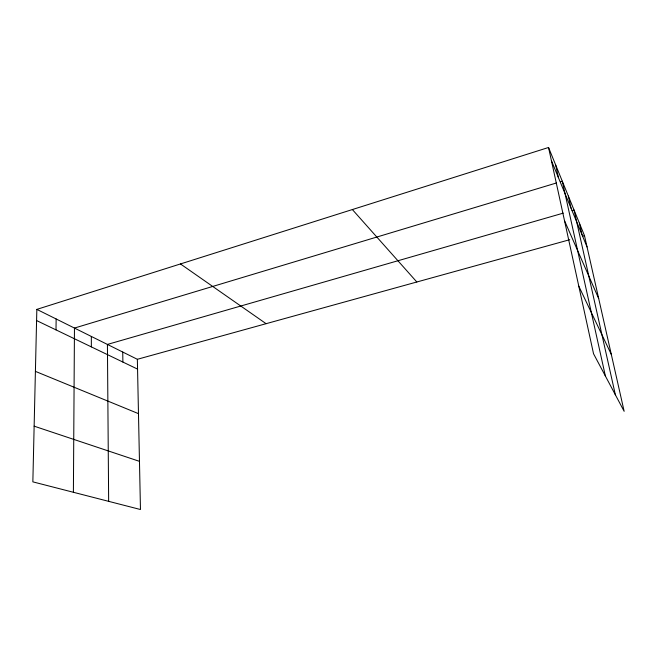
<?xml version="1.0" encoding="UTF-8"?>
<svg xmlns="http://www.w3.org/2000/svg" width="657" height="657" viewBox="0 0 657 657"><rect width="100%" height="100%" fill="white"/><g stroke="black" fill="none" stroke-linecap="round" stroke-linejoin="round"><path stroke-width="0.99" d="M73.395 492.282L74.463 328.065L556.52 182.95M55.993 329.88L56.149 318.974M36.841 309.39L32.85 481.86L140.467 509.52L137.354 359.297L36.841 309.39L548.538 147.48L584.484 235.625L624.15 411.315L593.542 353.762L548.538 147.48M560.372 181.792L562.293 181.209L605.376 376.009M563.238 213.139L107.42 344.432L108.651 501.34M572.075 210.593L574.046 210.026L615.363 394.791M137.354 359.297L569.718 239.706M582.513 236.167L584.484 235.625M34.139 426.163L139.473 461.345M35.404 371.369L138.479 413.647M36.587 320.55L137.559 369.111M180.461 263.942L266.101 323.687M352.366 209.55L416.825 281.993M578.809 286.23L611.306 354.435M564.503 220.653L598.708 298.615M551.395 160.579L587.038 246.95M579.417 223.191L582.02 234.779M568.346 196.057L571.048 208.203M555.641 164.907L558.45 177.669M122.736 352.037L122.884 362.048M91.339 336.45L91.356 346.888"/></g></svg>
